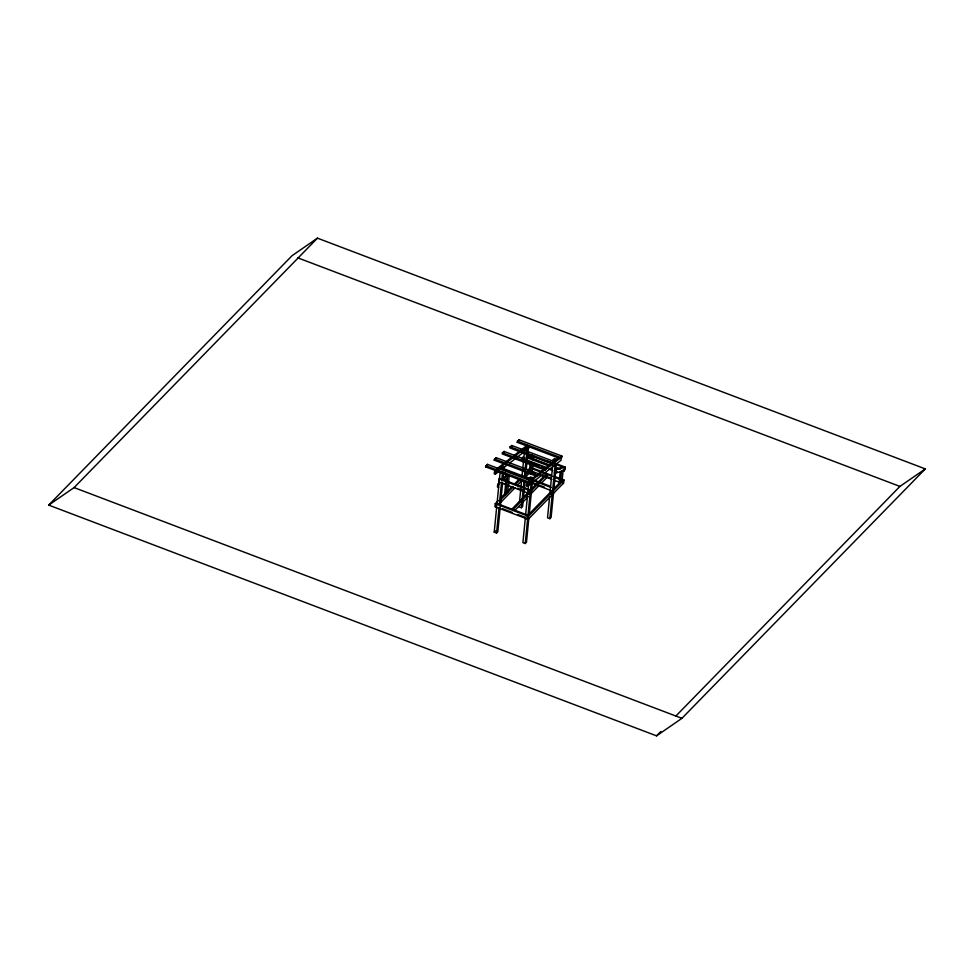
<?xml version="1.0" encoding="UTF-8"?>
<svg xmlns="http://www.w3.org/2000/svg" width="974" height="974" viewBox="0 0 974 974"><rect width="100%" height="100%" fill="white"/><g stroke="black" fill="none" stroke-linecap="round" stroke-linejoin="round"><path stroke-width="1.46" d="M498.408 500.466L495.242 503.704L494.938 506.711L528.188 519.337L563.654 482.982L563.946 479.975L554.255 476.298M496.107 507.162L497.032 503.509L527.957 515.246M498.591 481.911L499.504 478.258L530.44 489.995L529.515 493.648L498.591 481.911L499.212 481.266L497.02 503.68M502.657 482.3L497.811 531.755L496.557 533.046L494.22 532.157L496.716 506.675M499.516 478.197L500.1 472.207M496.557 533.046L499.053 507.564M499.345 504.569L501.549 482.081M501.841 479.086L502.426 473.096M502.949 479.305L503.534 473.303M506.078 479.354L504.642 494.074L505.798 494.512L506.809 484.212M507.101 481.266L507.685 475.373L502.803 480.377M507.564 492.722L509.292 475.044M522.478 459.338L522.685 457.135L523.854 457.573M519.459 502.401L521.65 480.097M521.942 477.114L524.706 448.868L525.96 447.577L528.298 448.466L526.252 469.285M519.02 506.857L521.358 507.746L523.099 489.898M523.391 486.927L523.975 480.973M524.414 476.517L527.044 449.744L528.298 448.466M523.184 500.514L522.612 506.468L521.358 507.746M523.476 497.544L525.083 481.18M525.376 478.21L525.96 472.256M529.479 470.381L530.039 464.598M525.4 517.157L522.904 542.628L525.23 543.516L526.484 542.238L528.833 518.253M525.692 514.162L528.639 484.188M531.354 463.587L530.355 473.705L529.199 473.267M527.044 518.899L527.311 515.879L562.156 480.182L563.325 480.62L563.021 483.628M532.108 471.915L532.827 464.683M533.241 460.349L533.667 456.015L531.914 457.817L530.757 457.366L532.51 455.576M525.23 543.516L527.725 518.034M528.03 515.039L531.256 482.069M528.188 519.337L528.48 516.33L563.946 479.975M529.125 515.258L532.364 482.288M549.579 496.959L547.534 517.778L549.86 518.667L551.114 517.377L553.597 492.101M549.872 493.988L552.635 465.73M552.928 462.76L553.22 459.777L554.474 458.498L556.799 459.375L555.557 460.665L553.22 459.777M549.86 518.667L555.265 463.636M553.889 489.118L556.373 463.843M555.606 473.047L555.935 469.76L564.591 467.374L564.263 470.673L555.606 473.047L554.437 472.609L557.323 471.818M558.942 484.541L560.22 471.538M560.245 483.542L561.523 470.527M561.998 481.74L563.13 470.174M563.094 470.223L564.263 470.673L565.249 467.118L555.557 463.441M565.249 467.118L564.323 470.771M485.588 466.838L487.475 464.367L530.27 480.608L530.075 481.777L528.383 483.08L485.588 466.838L487.475 464.367M494.195 460.13L496.083 457.658L538.89 473.9L538.683 475.056L536.991 476.371L494.195 460.13L496.083 457.658M494.78 470.454L494.22 473.705L495.389 474.143L498.98 471.355M495.389 474.143L495.949 470.892L528.261 445.788M502.414 452.74L502.219 453.896L545.014 470.138L546.901 467.666L504.106 451.425L502.414 452.74L545.221 468.981L546.901 467.666M503.911 452.581L504.106 451.425M510.108 446.786L509.901 447.943L552.696 464.196L554.596 461.725L511.788 445.471L510.108 446.786L552.903 463.027L554.596 461.725M511.594 446.64L511.788 445.471M517.194 442.293L519.081 439.81L561.876 456.063L561.669 457.22L559.989 458.535L517.194 442.293L519.081 439.81M529.272 445.946L528.894 448.113L527.738 447.663M526.873 482.654L526.313 485.904L527.482 486.343L561 460.312L561.56 457.062L528.042 483.092L527.482 486.343M528.383 483.08L530.27 480.608M536.991 476.371L538.89 473.9M545.014 470.138L545.221 468.981M552.696 464.196L552.903 463.027M559.989 458.535L561.876 456.063M48.7 505.104L292.078 255.675L317.451 238.155L925.3 468.896L681.922 718.325L656.549 735.845L48.7 505.104L74.085 487.584L317.451 238.155M501.647 479.926L506.517 474.935M505.433 480.377L507.381 478.38M500.514 498.298L512.129 486.391M514.248 484.236L519.519 478.818M527.969 470.162L530.075 468.007M500.624 499.82L513.298 486.842M515.404 484.675L520.688 479.269M525.96 473.851L530.185 469.529M500.332 502.827L515.112 487.682M517.218 485.515L522.502 480.109M525.668 476.858L529.893 472.536M529.223 478.185L530.477 476.907L532.802 477.784L530.867 479.902L499.93 468.165L500.563 467.52L531.487 479.257M511.849 509.146L528.529 492.053M531.658 488.838L537.916 482.434M538.537 481.777L546.061 474.07M513.018 509.585L528.651 493.562M531.78 490.36L539.085 482.873L538.78 485.88L530.44 494.427M539.706 482.215L547.23 474.508L546.925 477.516L541.288 483.299M529.515 493.648L530.136 493.002M514.808 510.461L528.358 496.57M555.898 468.664L556.519 468.019M494.22 532.157L495.474 530.879M551.296 494.001L553.415 491.846M656.549 735.845L660.798 731.486M675.676 716.243L899.915 486.416L925.3 468.896M497.178 468.591L511.545 457.439M513.931 455.576L527.104 445.349M503.765 467.63L507.357 464.841M509.755 462.991L522.916 452.752M529.272 480.791L559.198 457.549M529.905 483.116L532.303 481.253M527.019 455.942L529.905 455.15M526.739 456.782L532.51 455.199M297.752 257.83L899.915 486.416M517.389 441.125L560.184 457.378M524.706 448.868L527.044 449.744M564.591 467.374L563.422 466.923L554.766 469.31L555.935 469.76M546.621 460.933L550.773 462.504M556.312 464.61L564.628 467.764M533.862 459.204L550.48 465.511M556.02 467.617L560.172 469.2M527.019 456.818L549.494 465.353M526.386 457.463L548.873 465.998M526.094 460.471L538.744 465.268M541.556 466.339L545.769 467.934M548.581 469.005L552.794 470.6M532.084 467.885L541.788 471.562M544.551 472.621L551.479 475.251M532.851 469.054L552.234 476.42M555.01 477.467L559.161 479.038M547.035 476.676L551.187 478.258M530.952 471.465L535.323 473.108M539.474 474.691L551.941 479.427M554.717 480.474L560.257 482.58M494.402 458.961L537.198 475.215M525.132 476.7L531.548 479.074M533.569 479.902L550.432 486.306M532.936 480.547L551.211 487.487M531.865 482.373L536.077 483.981M540.302 485.576L544.515 487.183M485.795 465.682L528.59 481.923M531.232 483.019L550.919 490.494M501.05 471.696L505.262 473.303M498.883 478.904L529.807 490.64M504.836 483.396L509.049 485.003M517.486 488.205L524.523 490.872M498.907 484.37L497.738 483.92L497.446 486.927L498.615 487.377M495.242 503.704L528.48 516.33M502.365 508.647L512.202 512.385M517.827 514.516L524.852 517.194M74.085 487.584L681.922 718.325M501.793 466.424L500.539 467.715L502.876 468.591L504.13 467.313L501.793 466.424"/></g></svg>
